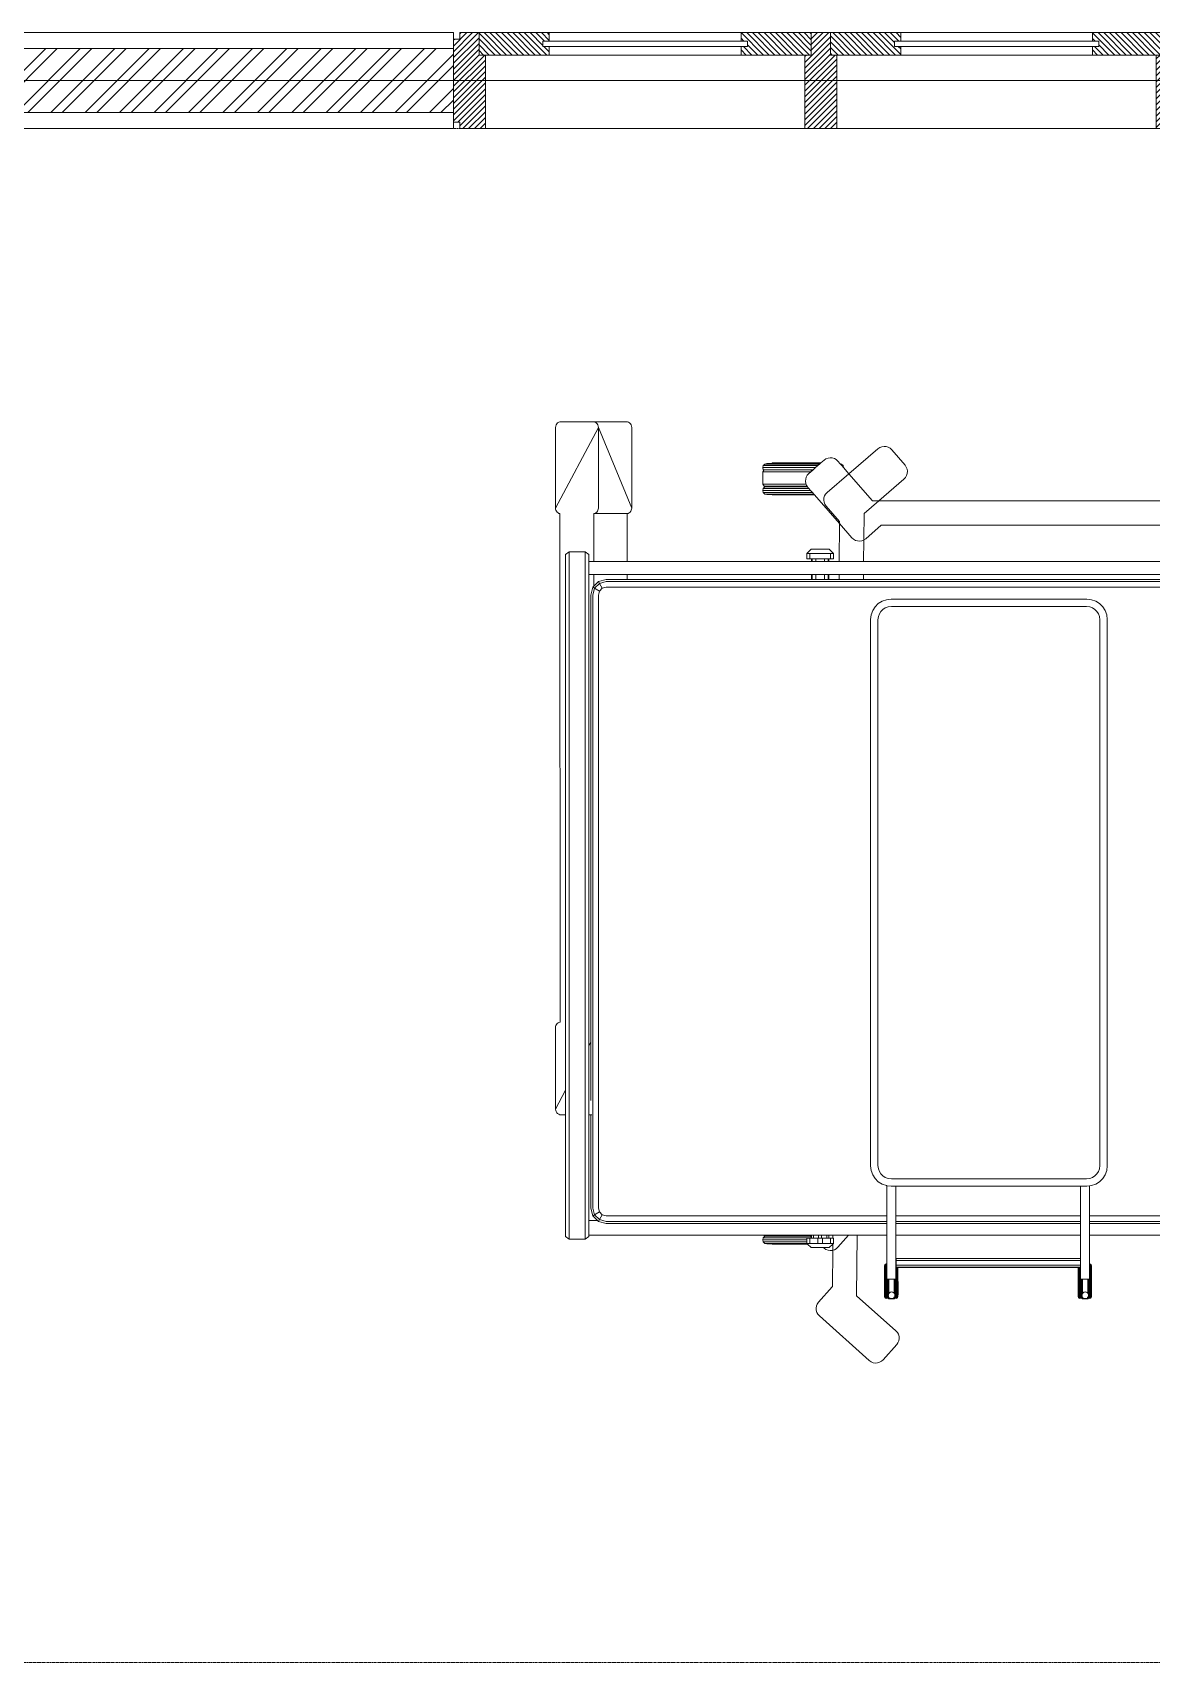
# Model space of a CAD drawing. Header units: millimetres. Extents: x -280308 to 6402717, y -14 to 2073074.
# Drawn here: x 19074 to 20825, y 570548 to 573098 of the extents above; entities that cross this region are included whole.
import ezdxf
from ezdxf.enums import TextEntityAlignment as Align

# ---------------------------------------------------------------- set-up
doc = ezdxf.new("R2010")
doc.units = ezdxf.units.MM
doc.linetypes.add('ACAD_ISO08W100', pattern=[36, 24, -3, 6, -3])
doc.linetypes.add('DASHED2', pattern=[0.375, 0.25, -0.125])
doc.layers.get('0').update_dxf_attribs({"lineweight": 0})
for name, color, linetype, lineweight in [('_Door & Window', 1, 'Continuous', 0), ('A-ALINE-3', 111, 'Continuous', 15), ('A-ALINE-6', 117, 'Continuous', 9), ('A-ANNOTATION', 144, 'Continuous', 0), ('A-Furn', 250, 'Continuous', 0), ('A-FURN-EQPM', 177, 'Continuous', 0)]:
    doc.layers.add(name, color=color, linetype=linetype, lineweight=lineweight)
doc.layers.add('A-FILL-1', color=7, linetype='Continuous', lineweight=0, true_color=0x454545)
doc.layers.add('A-TEXT', color=254, linetype='Continuous')
doc.styles.get("Standard").update_dxf_attribs({"font": 'arial.ttf'})
pattern_1 = [(315, (-30281.9954, -3445.239), (4.490128, 4.490128), [])]
pattern_2 = [(315, (-30681.9954, -2840.6916), (4.490128, 4.490128), [])]

# ---------------------------------------------------------------- blocks, each defined once
blk = doc.blocks.new('A$C68449458')
at = {"layer": 'A-Furn'}
h = blk.add_hatch(dxfattribs=at)
h.set_pattern_fill('ANSI31', color=256, scale=2, angle=540, style=0)
h.set_pattern_definition([(225, (-3223.3206, 30765.815), (4.490128, -4.490128), [])])
h.paths.add_polyline_path([(-565, 0), (-565, 10), (-575, 10), (-575, 140), (-565, 140), (-565, 150), (-535, 150), (-535, 115), (-525, 115), (-525, 0)])
h = blk.add_hatch(dxfattribs=at)
h.set_pattern_fill('ANSI31', color=256, scale=2, angle=630, style=0)
h.set_pattern_definition(pattern_1)
h.paths.add_polyline_path([(-535, 150), (-425, 150), (-425, 136.5), (-435, 136.5), (-435, 128.5), (-425, 128.5), (-425, 115), (-535, 115)])
h = blk.add_hatch(dxfattribs=at)
h.set_pattern_fill('ANSI31', color=256, scale=2, angle=630, style=0)
h.set_pattern_definition(pattern_2)
h.paths.add_polyline_path([(-15, 150), (-125, 150), (-125, 136.5), (-115, 136.5), (-115, 128.5), (-125, 128.5), (-125, 115), (-15, 115)])
h = blk.add_hatch(dxfattribs=at)
h.set_pattern_fill('ANSI31', color=256, scale=2, angle=540, style=0)
h.set_pattern_definition([(225, (-246547.3637, -152669.671), (4.49012806, -4.49012806), [])])
h.paths.add_polyline_path([(-25, 0), (25, 0), (25, 115), (15, 115), (15, 150), (-15, 150), (-15, 115), (-25, 115)])
h = blk.add_hatch(dxfattribs=at)
h.set_pattern_fill('ANSI31', color=256, scale=2, angle=630, style=0)
h.set_pattern_definition(pattern_2)
h.paths.add_polyline_path([(15, 150), (125, 150), (125, 136.5), (115, 136.5), (115, 128.5), (125, 128.5), (125, 115), (15, 115)])
h = blk.add_hatch(dxfattribs=at)
h.set_pattern_fill('ANSI31', color=256, scale=2, angle=630, style=0)
h.set_pattern_definition(pattern_1)
h.paths.add_polyline_path([(535, 150), (425, 150), (425, 136.5), (435, 136.5), (435, 128.5), (425, 128.5), (425, 115), (535, 115)])
h = blk.add_hatch(dxfattribs=at)
h.set_pattern_fill('ANSI31', color=256, scale=2, angle=540, style=0)
h.set_pattern_definition([(225, (-3073.3206, 30765.815), (4.490128, -4.490128), [])])
h.paths.add_polyline_path([(565, 0), (565, 10), (575, 10), (575, 140), (565, 140), (565, 150), (535, 150), (535, 115), (525, 115), (525, 0)])
at = {"layer": '_Door & Window'}
for points in [[(-565, 0), (-565, 10), (-575, 10), (-575, 140), (-565, 140), (-565, 150), (-535, 150), (-535, 115), (-525, 115), (-525, 0), (-565, 0)], [(-535, 150), (-425, 150), (-425, 136.5), (-435, 136.5), (-435, 128.5), (-425, 128.5), (-425, 115), (-535, 115), (-535, 150)], [(-15, 150), (-125, 150), (-125, 136.5), (-115, 136.5), (-115, 128.5), (-125, 128.5), (-125, 115), (-15, 115), (-15, 150)], [(-25, 0), (25, 0), (25, 115), (15, 115), (15, 150), (-15, 150), (-15, 115), (-25, 115), (-25, 0)], [(15, 150), (125, 150), (125, 136.5), (115, 136.5), (115, 128.5), (125, 128.5), (125, 115), (15, 115), (15, 150)], [(535, 150), (425, 150), (425, 136.5), (435, 136.5), (435, 128.5), (425, 128.5), (425, 115), (535, 115), (535, 150)], [(565, 0), (565, 10), (575, 10), (575, 140), (565, 140), (565, 150), (535, 150), (535, 115), (525, 115), (525, 0), (565, 0)]]:
    blk.add_lwpolyline(points, dxfattribs=at)
for points in [[(-15, 150), (-15, 115), (-535, 115), (-535, 150)], [(15, 150), (15, 115), (535, 115), (535, 150)], [(-525, 0), (-25, 0), (-25, 115), (-525, 115)], [(25, 0), (525, 0), (525, 115), (25, 115)]]:
    blk.add_lwpolyline(points, close=True, dxfattribs=at)
at = {"layer": 'A-Furn', "color": 4, "true_color": 0x00e5ff}
for points in [[(-435, 136.5), (-115, 136.5), (-115, 128.5), (-435, 128.5)], [(435, 136.5), (115, 136.5), (115, 128.5), (435, 128.5)]]:
    blk.add_lwpolyline(points, close=True, dxfattribs=at)
blk = doc.blocks.new('A$Cf856f872')
at = {"layer": 'A-FILL-1', "ltscale": 0.25}
h = blk.add_hatch(dxfattribs=at)
h.set_pattern_fill('ANSI32', color=256, scale=4, angle=180)
h.set_pattern_definition([(225, (-254914.15, -218108.79), (26.9407684, -26.9407684), []), (225, (-254932.112, -218108.79), (26.9407684, -26.9407684), [])])
h.paths.add_polyline_path([(58422.8, -1622), (65747.8, -1622), (65747.8, -1722), (58422.8, -1722)])
at = {"layer": 'A-ALINE-3', "linetype": 'Continuous'}
blk.add_lwpolyline([(58422.8, -1622), (65747.8, -1622), (65747.8, -1722), (58422.8, -1722)], close=True, dxfattribs=at)
at = {"layer": 'A-ALINE-6'}
blk.add_lwpolyline([(58422.8, -1597), (65747.8, -1597), (65747.8, -1747), (58422.8, -1747)], close=True, dxfattribs=at)
at = {"layer": 'A-FURN-EQPM', "color": 0, "linetype": 'ByBlock', "lineweight": -2, "ltscale": 0.25}
blk.add_blockref('A$C68449458', (66322.8, -1747), dxfattribs=at)
blk = doc.blocks.new('A$C872eac23')
at = {"color": 0, "linetype": 'ByBlock', "lineweight": -2}
for p, q in [((-0.4909, -2.1111), (-0.4909, -0.0817)), ((-0.4821, -2.1111), (-0.4821, -0.0817)), ((0.5013, -0.0817), (0.5013, -1.3546)), ((0.5101, -0.0817), (0.5101, -1.3546)), ((0.5133, -0.0817), (0.5133, -1.3546)), ((-0.5224, -0.4326), (-0.5224, -1.7081)), ((-0.5019, -0.4326), (-0.5019, -1.7083)), ((-0.4941, -0.4326), (-0.4941, -1.7084)), ((-0.6176, -0.543), (-0.6176, -1.6843)), ((0.5317, -1.3546), (0.5317, -1.1233)), ((-0.5795, -1.2092), (-0.5795, -1.6803)), ((-0.4636, -1.3587), (-0.4627, -1.3514)), ((-0.4627, -1.3514), (-0.4603, -1.3447)), ((-0.4603, -1.3447), (-0.4566, -1.3388)), ((-0.4566, -1.3388), (-0.4516, -1.3338)), ((-0.4516, -1.3338), (-0.4457, -1.3301)), ((-0.4499, -1.3498), (-0.4514, -1.354)), ((-0.4475, -1.346), (-0.4499, -1.3498)), ((-0.4444, -1.3429), (-0.4475, -1.346)), ((-0.4457, -1.3301), (-0.439, -1.3277)), ((-0.4406, -1.3405), (-0.4444, -1.3429)), ((-0.4364, -1.3389), (-0.4406, -1.3405)), ((-0.439, -1.3277), (-0.4317, -1.3268)), ((-0.431, -1.3383), (-0.4364, -1.3389)), ((-0.4317, -1.3268), (0.4231, -1.3268)), ((0.4225, -1.3383), (-0.431, -1.3383)), ((0.4278, -1.3389), (0.4225, -1.3383)), ((0.4231, -1.3268), (0.4304, -1.3277)), ((0.432, -1.3405), (0.4278, -1.3389)), ((0.4304, -1.3277), (0.4371, -1.3301)), ((0.4358, -1.3429), (0.432, -1.3405)), ((0.4389, -1.346), (0.4358, -1.3429)), ((0.4371, -1.3301), (0.443, -1.3338)), ((0.4413, -1.3498), (0.4389, -1.346)), ((0.4429, -1.354), (0.4413, -1.3498)), ((0.443, -1.3338), (0.448, -1.3388)), ((0.448, -1.3388), (0.4517, -1.3447)), ((0.4517, -1.3447), (0.4541, -1.3514)), ((0.4545, -1.3546), (0.4541, -1.3514)), ((0.583, -1.3513), (0.5828, -1.3517)), ((0.6245, -1.3512), (0.583, -1.3513)), ((0.6247, -1.3516), (0.6245, -1.3512)), ((-0.4636, -1.6652), (-0.4636, -1.3587)), ((-0.4514, -1.354), (-0.4521, -1.3593)), ((-0.4521, -1.3593), (-0.4521, -1.6646)), ((0.4435, -1.3593), (0.4429, -1.354)), ((0.4435, -1.6646), (0.4435, -1.3593)), ((0.4545, -1.3546), (0.455, -1.3587)), ((0.5013, -1.3546), (0.4545, -1.3546)), ((0.455, -1.3587), (0.455, -1.3687)), ((0.455, -1.6575), (0.455, -1.3687)), ((0.455, -1.3687), (0.5013, -1.3687)), ((0.5101, -1.3546), (0.5013, -1.3546)), ((0.5013, -1.6575), (0.5013, -1.3687)), ((0.5013, -1.3687), (0.5101, -1.3687)), ((0.5133, -1.3546), (0.5101, -1.3546)), ((0.5101, -1.6575), (0.5101, -1.3687)), ((0.5101, -1.3687), (0.5133, -1.3687)), ((0.5317, -1.3546), (0.5133, -1.3546)), ((0.5133, -1.6575), (0.5133, -1.3687)), ((0.5133, -1.3687), (0.5317, -1.3687)), ((0.5767, -1.3546), (0.5317, -1.3546)), ((0.5317, -1.6575), (0.5317, -1.3687)), ((0.5317, -1.3687), (0.5679, -1.3687)), ((0.5679, -1.3687), (0.5679, -1.6573)), ((0.5679, -1.3687), (0.5683, -1.3687)), ((0.5683, -1.3687), (0.5683, -1.6573)), ((0.5714, -1.3687), (0.5683, -1.3687)), ((0.5714, -1.3687), (0.5714, -1.6573)), ((0.5714, -1.3687), (0.5786, -1.3687)), ((0.577, -1.353), (0.5766, -1.3544)), ((0.5766, -1.3544), (0.5767, -1.3546)), ((0.5821, -1.3544), (0.5766, -1.3544)), ((0.582, -1.3546), (0.5767, -1.3546)), ((0.578, -1.352), (0.577, -1.353)), ((0.577, -1.353), (0.6302, -1.353)), ((0.5781, -1.352), (0.578, -1.352)), ((0.5793, -1.3517), (0.5781, -1.352)), ((0.5781, -1.352), (0.629, -1.352)), ((0.5786, -1.3687), (0.5786, -1.6573)), ((0.5786, -1.3687), (0.5818, -1.3687)), ((0.5828, -1.3517), (0.5793, -1.3517)), ((0.5818, -1.3687), (0.5818, -1.6573)), ((0.5818, -1.3687), (0.5822, -1.3687)), ((0.582, -1.3546), (0.5821, -1.3544)), ((0.5822, -1.3546), (0.582, -1.3546)), ((0.5821, -1.3544), (0.5822, -1.3544)), ((0.5822, -1.3544), (0.6306, -1.3543)), ((0.5822, -1.3544), (0.5822, -1.3546)), ((0.5822, -1.3546), (0.6005, -1.3546)), ((0.5822, -1.3697), (0.5822, -1.3687)), ((0.5822, -1.3687), (0.6005, -1.3687)), ((0.5822, -1.3697), (0.6306, -1.3696)), ((0.5822, -1.3711), (0.5822, -1.3697)), ((0.5822, -1.3711), (0.6302, -1.371)), ((0.5822, -1.3721), (0.5822, -1.3711)), ((0.5822, -1.3721), (0.6291, -1.372)), ((0.5822, -1.3724), (0.5822, -1.3721)), ((0.5822, -1.6547), (0.5822, -1.3724)), ((0.5822, -1.3724), (0.583, -1.3724)), ((0.5828, -1.3517), (0.6247, -1.3516)), ((0.583, -1.3724), (0.583, -1.3725)), ((0.6246, -1.3724), (0.583, -1.3724)), ((0.583, -1.3725), (0.6245, -1.3725)), ((0.6005, -1.3546), (0.6005, -1.3557)), ((0.6005, -1.3557), (0.6005, -1.356)), ((0.6005, -1.3557), (0.6302, -1.3557)), ((0.6005, -1.356), (0.6005, -1.3572)), ((0.6005, -1.3572), (0.6005, -1.3654)), ((0.6189, -1.3572), (0.6005, -1.3572)), ((0.6005, -1.3654), (0.6005, -1.3667)), ((0.6189, -1.3654), (0.6005, -1.3654)), ((0.6005, -1.3667), (0.6005, -1.3669)), ((0.6005, -1.3667), (0.6253, -1.3667)), ((0.6005, -1.3669), (0.6005, -1.3673)), ((0.6005, -1.3669), (0.6253, -1.3669)), ((0.6005, -1.3673), (0.629, -1.3672)), ((0.6005, -1.3673), (0.6005, -1.3683)), ((0.6005, -1.3683), (0.6302, -1.3682)), ((0.6005, -1.3683), (0.6005, -1.3687)), ((0.6085, -1.3559), (0.6099, -1.3559)), ((0.6129, -1.3559), (0.6149, -1.3559)), ((0.617, -1.3559), (0.6191, -1.3559)), ((0.6189, -1.3572), (0.6227, -1.3571)), ((0.6228, -1.3655), (0.6189, -1.3654)), ((0.6271, -1.3559), (0.6205, -1.3559)), ((0.6205, -1.3613), (0.6206, -1.3603)), ((0.6206, -1.3623), (0.6205, -1.3613)), ((0.6206, -1.3603), (0.6209, -1.3593)), ((0.6209, -1.3633), (0.6206, -1.3623)), ((0.6209, -1.3593), (0.6214, -1.3584)), ((0.6214, -1.3642), (0.6209, -1.3633)), ((0.6214, -1.3584), (0.622, -1.3576)), ((0.6221, -1.3649), (0.6214, -1.3642)), ((0.622, -1.3576), (0.6227, -1.3571)), ((0.6228, -1.3655), (0.6221, -1.3649)), ((0.6227, -1.3571), (0.6228, -1.357)), ((0.6228, -1.357), (0.6237, -1.3565)), ((0.6228, -1.3656), (0.6228, -1.3655)), ((0.6237, -1.3661), (0.6228, -1.3656)), ((0.6237, -1.3565), (0.6247, -1.3562)), ((0.6247, -1.3663), (0.6237, -1.3661)), ((0.6246, -1.3724), (0.6245, -1.3725)), ((0.6246, -1.3724), (0.6277, -1.3724)), ((0.6247, -1.3516), (0.6277, -1.3516)), ((0.6247, -1.3562), (0.6257, -1.3561)), ((0.6257, -1.3664), (0.6247, -1.3663)), ((0.6253, -1.3667), (0.6253, -1.3669)), ((0.6253, -1.3667), (0.6301, -1.3667)), ((0.6253, -1.3669), (0.6278, -1.3669)), ((0.6257, -1.3561), (0.6267, -1.3562)), ((0.6257, -1.3561), (0.6257, -1.3561)), ((0.6257, -1.3664), (0.6267, -1.3663)), ((0.6267, -1.3562), (0.6277, -1.3565)), ((0.6277, -1.3661), (0.6267, -1.3663)), ((0.6287, -1.3559), (0.6275, -1.3559)), ((0.6277, -1.3516), (0.6278, -1.3516)), ((0.6277, -1.3516), (0.6277, -1.3516)), ((0.6277, -1.3565), (0.6286, -1.357)), ((0.6286, -1.3656), (0.6277, -1.3661)), ((0.6278, -1.3723), (0.6277, -1.3724)), ((0.6278, -1.3516), (0.629, -1.352)), ((0.6278, -1.3669), (0.629, -1.3672)), ((0.6279, -1.3724), (0.6278, -1.3723)), ((0.6291, -1.372), (0.6279, -1.3724)), ((0.6288, -1.3572), (0.6286, -1.357)), ((0.6286, -1.3656), (0.6289, -1.3654)), ((0.6288, -1.3654), (0.6286, -1.3656)), ((0.6288, -1.3572), (0.6289, -1.3572)), ((0.6288, -1.3572), (0.6293, -1.3576)), ((0.6294, -1.3649), (0.6288, -1.3654)), ((0.6288, -1.3654), (0.6289, -1.3654)), ((0.6289, -1.3572), (0.6293, -1.3576)), ((0.6289, -1.3572), (0.631, -1.3572)), ((0.6289, -1.3654), (0.6304, -1.3654)), ((0.629, -1.352), (0.6292, -1.352)), ((0.629, -1.3672), (0.6292, -1.3672)), ((0.6291, -1.3559), (0.6297, -1.3559)), ((0.6291, -1.372), (0.6292, -1.372)), ((0.6292, -1.352), (0.6302, -1.353)), ((0.6292, -1.3672), (0.6302, -1.3682)), ((0.6302, -1.371), (0.6292, -1.372)), ((0.6293, -1.3576), (0.63, -1.3584)), ((0.63, -1.3641), (0.6294, -1.3649)), ((0.63, -1.3559), (0.6298, -1.3559)), ((0.6302, -1.3557), (0.63, -1.3559)), ((0.6301, -1.3559), (0.63, -1.3559)), ((0.6305, -1.3593), (0.63, -1.3584)), ((0.6305, -1.3633), (0.63, -1.3641)), ((0.631, -1.3572), (0.6301, -1.3559)), ((0.631, -1.3654), (0.6301, -1.3667)), ((0.6302, -1.353), (0.6306, -1.3543)), ((0.6306, -1.3543), (0.6302, -1.3557)), ((0.6302, -1.3682), (0.6306, -1.3696)), ((0.6306, -1.3696), (0.6302, -1.371)), ((0.631, -1.3654), (0.6304, -1.3654)), ((0.6308, -1.3603), (0.6305, -1.3593)), ((0.6308, -1.3623), (0.6305, -1.3633)), ((0.6309, -1.3613), (0.6308, -1.3603)), ((0.6308, -1.3623), (0.6309, -1.3613)), ((0.631, -1.3572), (0.631, -1.3654)), ((-0.6972, -1.664), (-0.673, -1.6432)), ((-0.673, -1.6432), (-0.6701, -1.6413)), ((-0.6701, -1.6413), (-0.6669, -1.64)), ((-0.6669, -1.64), (-0.6636, -1.6396)), ((-0.6636, -1.6396), (-0.6602, -1.6398)), ((-0.6602, -1.6398), (-0.657, -1.6408)), ((-0.657, -1.6408), (-0.654, -1.6425)), ((-0.654, -1.6425), (-0.6514, -1.6449)), ((-0.6514, -1.6449), (-0.6176, -1.6843)), ((0.5679, -1.6573), (0.5683, -1.6573)), ((0.5714, -1.6573), (0.5683, -1.6573)), ((0.5714, -1.6573), (0.5766, -1.6573)), ((0.5766, -1.6573), (0.5766, -1.6574)), ((0.5766, -1.6573), (0.5786, -1.6573)), ((0.5766, -1.6574), (0.5766, -1.6575)), ((0.5766, -1.6574), (0.5821, -1.6574)), ((0.5818, -1.6573), (0.5786, -1.6573)), ((0.5818, -1.6573), (0.5822, -1.6573)), ((0.5821, -1.6575), (0.5821, -1.6574)), ((0.5821, -1.6574), (0.5822, -1.6574)), ((0.5822, -1.655), (0.5822, -1.6547)), ((0.5822, -1.6547), (0.5828, -1.6547)), ((0.5822, -1.656), (0.5822, -1.655)), ((0.5822, -1.655), (0.629, -1.655)), ((0.5822, -1.6573), (0.5822, -1.656)), ((0.5822, -1.656), (0.6302, -1.656)), ((0.5822, -1.6574), (0.6306, -1.6573)), ((0.5822, -1.6574), (0.5822, -1.6575)), ((0.583, -1.6543), (0.5828, -1.6547)), ((0.5828, -1.6547), (0.6247, -1.6546)), ((0.6245, -1.6542), (0.583, -1.6543)), ((0.6247, -1.6546), (0.6245, -1.6542)), ((0.6247, -1.6546), (0.6277, -1.6546)), ((0.6277, -1.6546), (0.6278, -1.6546)), ((0.6277, -1.6546), (0.6277, -1.6546)), ((0.6278, -1.6546), (0.629, -1.655)), ((0.6292, -1.655), (0.629, -1.655)), ((0.6292, -1.655), (0.6302, -1.656)), ((0.6302, -1.656), (0.6306, -1.6573)), ((0.6306, -1.6573), (0.6302, -1.6587)), ((0.6811, -1.6576), (0.6837, -1.6552)), ((0.6837, -1.6552), (0.6867, -1.6536)), ((0.6867, -1.6536), (0.69, -1.6527)), ((0.69, -1.6527), (0.6933, -1.6525)), ((0.6933, -1.6525), (0.6967, -1.653)), ((0.6967, -1.653), (0.6999, -1.6543)), ((0.6999, -1.6543), (0.7028, -1.6563)), ((0.7028, -1.6563), (0.7265, -1.6775)), ((-0.7025, -1.6761), (-0.7023, -1.6728)), ((-0.702, -1.6794), (-0.7025, -1.6761)), ((-0.7023, -1.6728), (-0.7013, -1.6695)), ((-0.7008, -1.6827), (-0.702, -1.6794)), ((-0.7013, -1.6695), (-0.6996, -1.6665)), ((-0.6988, -1.6856), (-0.7008, -1.6827)), ((-0.6996, -1.6665), (-0.6972, -1.664)), ((-0.5795, -1.6803), (-0.5794, -1.6804)), ((-0.5794, -1.6804), (-0.5793, -1.6805)), ((-0.5794, -1.6804), (-0.5794, -1.6804)), ((-0.5793, -1.6805), (-0.5792, -1.6806)), ((-0.5792, -1.6806), (-0.5791, -1.6807)), ((-0.5792, -1.6806), (-0.5792, -1.6806)), ((-0.5791, -1.6807), (-0.5581, -1.7047)), ((-0.5791, -1.6807), (-0.5791, -1.6807)), ((-0.4627, -1.6725), (-0.4636, -1.6652)), ((-0.4603, -1.6793), (-0.4627, -1.6725)), ((-0.4566, -1.6852), (-0.4603, -1.6793)), ((-0.4521, -1.6646), (-0.4514, -1.6699)), ((-0.4514, -1.6699), (-0.4499, -1.6742)), ((-0.4499, -1.6742), (-0.4475, -1.6779)), ((-0.4475, -1.6779), (-0.4444, -1.6811)), ((-0.4444, -1.6811), (-0.4406, -1.6835)), ((0.432, -1.6835), (0.4358, -1.6811)), ((0.4358, -1.6811), (0.4389, -1.6779)), ((0.4389, -1.6779), (0.4413, -1.6742)), ((0.4413, -1.6742), (0.4429, -1.6699)), ((0.4429, -1.6699), (0.4435, -1.6646)), ((0.4517, -1.6793), (0.448, -1.6852)), ((0.4541, -1.6725), (0.4517, -1.6793)), ((0.4541, -1.6725), (0.4542, -1.6716)), ((0.455, -1.6652), (0.4542, -1.6716)), ((0.4542, -1.6716), (0.5013, -1.6716)), ((0.455, -1.6575), (0.455, -1.6652)), ((0.5013, -1.6575), (0.455, -1.6575)), ((0.5101, -1.6575), (0.5013, -1.6575)), ((0.5013, -2.1111), (0.5013, -1.6716)), ((0.5013, -1.6716), (0.5101, -1.6716)), ((0.5133, -1.6575), (0.5101, -1.6575)), ((0.5101, -2.1111), (0.5101, -1.6716)), ((0.5101, -1.6716), (0.5133, -1.6716)), ((0.5317, -1.6575), (0.5133, -1.6575)), ((0.5133, -2.1111), (0.5133, -1.6716)), ((0.5133, -1.6716), (0.5317, -1.6716)), ((0.5766, -1.6575), (0.5317, -1.6575)), ((0.5317, -1.7181), (0.5317, -1.6716)), ((0.5769, -1.6716), (0.5317, -1.6716)), ((0.5821, -1.6575), (0.5766, -1.6575)), ((0.5769, -1.6716), (0.5766, -1.6727)), ((0.5766, -1.6727), (0.6306, -1.6726)), ((0.5766, -1.6727), (0.577, -1.6741)), ((0.5769, -1.6716), (0.6005, -1.6716)), ((0.577, -1.6741), (0.6302, -1.674)), ((0.577, -1.6741), (0.578, -1.6751)), ((0.5782, -1.6751), (0.578, -1.6751)), ((0.5782, -1.6751), (0.6291, -1.675)), ((0.5782, -1.6751), (0.5794, -1.6754)), ((0.5794, -1.6754), (0.583, -1.6754)), ((0.5822, -1.6575), (0.5821, -1.6575)), ((0.5822, -1.6575), (0.6005, -1.6575)), ((0.583, -1.6754), (0.583, -1.6756)), ((0.583, -1.6754), (0.6246, -1.6754)), ((0.583, -1.6756), (0.6245, -1.6755)), ((0.6005, -1.6575), (0.6005, -1.6587)), ((0.6005, -1.6587), (0.6005, -1.659)), ((0.6005, -1.6587), (0.6302, -1.6587)), ((0.6005, -1.659), (0.6005, -1.6602)), ((0.6005, -1.6602), (0.6005, -1.6685)), ((0.6189, -1.6602), (0.6005, -1.6602)), ((0.6189, -1.6684), (0.6005, -1.6685)), ((0.6005, -1.6685), (0.6005, -1.6697)), ((0.6005, -1.6697), (0.6005, -1.6699)), ((0.6005, -1.6697), (0.6253, -1.6697)), ((0.6005, -1.6699), (0.6005, -1.6703)), ((0.6005, -1.6699), (0.6253, -1.6699)), ((0.6005, -1.6703), (0.6005, -1.6713)), ((0.6005, -1.6703), (0.629, -1.6703)), ((0.6005, -1.6713), (0.6005, -1.6716)), ((0.6005, -1.6713), (0.6302, -1.6713)), ((0.6085, -1.659), (0.6099, -1.659)), ((0.6129, -1.659), (0.6149, -1.659)), ((0.617, -1.6589), (0.6191, -1.6589)), ((0.6189, -1.6602), (0.6227, -1.6601)), ((0.6228, -1.6685), (0.6189, -1.6684)), ((0.6271, -1.6589), (0.6205, -1.6589)), ((0.6205, -1.6643), (0.6206, -1.6633)), ((0.6206, -1.6653), (0.6205, -1.6643)), ((0.6206, -1.6633), (0.6209, -1.6623)), ((0.6209, -1.6663), (0.6206, -1.6653)), ((0.6209, -1.6623), (0.6214, -1.6614)), ((0.6214, -1.6672), (0.6209, -1.6663)), ((0.6214, -1.6614), (0.622, -1.6606)), ((0.6221, -1.668), (0.6214, -1.6672)), ((0.622, -1.6606), (0.6227, -1.6601)), ((0.6228, -1.6685), (0.6221, -1.668)), ((0.6227, -1.6601), (0.6228, -1.66)), ((0.6228, -1.66), (0.6237, -1.6595)), ((0.6228, -1.6686), (0.6228, -1.6685)), ((0.6237, -1.6691), (0.6228, -1.6686)), ((0.6237, -1.6595), (0.6247, -1.6592)), ((0.6247, -1.6694), (0.6237, -1.6691)), ((0.6246, -1.6754), (0.6245, -1.6755)), ((0.6246, -1.6754), (0.6279, -1.6754)), ((0.6247, -1.6592), (0.6257, -1.6591)), ((0.6257, -1.6695), (0.6247, -1.6694)), ((0.6253, -1.6697), (0.6253, -1.6699)), ((0.6253, -1.6697), (0.6301, -1.6697)), ((0.6253, -1.6699), (0.6277, -1.6699)), ((0.6257, -1.6591), (0.6267, -1.6592)), ((0.6257, -1.6591), (0.6257, -1.6591)), ((0.6257, -1.6695), (0.6267, -1.6694)), ((0.6263, -1.719), (0.6811, -1.6576)), ((0.6267, -1.6592), (0.6277, -1.6595)), ((0.6277, -1.6691), (0.6267, -1.6694)), ((0.6287, -1.6589), (0.6275, -1.6589)), ((0.6277, -1.6595), (0.6286, -1.66)), ((0.6286, -1.6686), (0.6277, -1.6691)), ((0.6278, -1.6699), (0.6277, -1.6699)), ((0.6278, -1.6699), (0.6278, -1.6699)), ((0.6278, -1.6699), (0.629, -1.6703)), ((0.6291, -1.675), (0.6279, -1.6754)), ((0.6288, -1.6602), (0.6286, -1.66)), ((0.6286, -1.6686), (0.6289, -1.6684)), ((0.6288, -1.6684), (0.6286, -1.6686)), ((0.6288, -1.6602), (0.6289, -1.6602)), ((0.6288, -1.6602), (0.6293, -1.6606)), ((0.6294, -1.6679), (0.6288, -1.6684)), ((0.6288, -1.6684), (0.6289, -1.6684)), ((0.6289, -1.6602), (0.6293, -1.6606)), ((0.6289, -1.6602), (0.631, -1.6602)), ((0.6289, -1.6684), (0.6304, -1.6684)), ((0.629, -1.6703), (0.6292, -1.6703)), ((0.6291, -1.6589), (0.6297, -1.6589)), ((0.6292, -1.675), (0.6291, -1.675)), ((0.6292, -1.6703), (0.6302, -1.6713)), ((0.6302, -1.674), (0.6292, -1.675)), ((0.6293, -1.6606), (0.63, -1.6614)), ((0.63, -1.6672), (0.6294, -1.6679)), ((0.63, -1.6589), (0.6298, -1.6589)), ((0.6302, -1.6587), (0.63, -1.6589)), ((0.6301, -1.6589), (0.63, -1.6589)), ((0.6305, -1.6623), (0.63, -1.6614)), ((0.6305, -1.6663), (0.63, -1.6672)), ((0.631, -1.6602), (0.6301, -1.6589)), ((0.631, -1.6684), (0.6301, -1.6697)), ((0.6302, -1.6713), (0.6306, -1.6726)), ((0.6306, -1.6726), (0.6302, -1.674)), ((0.631, -1.6684), (0.6304, -1.6684)), ((0.6308, -1.6633), (0.6305, -1.6623)), ((0.6308, -1.6653), (0.6305, -1.6663)), ((0.6309, -1.6643), (0.6308, -1.6633)), ((0.6308, -1.6653), (0.6309, -1.6643)), ((0.631, -1.6602), (0.631, -1.6684)), ((0.7265, -1.6775), (0.7288, -1.6801)), ((0.7288, -1.6801), (0.7305, -1.6831)), ((-0.6598, -1.731), (-0.6988, -1.6856)), ((-0.6598, -1.731), (-0.6176, -1.6941)), ((-0.6176, -1.6843), (-0.5978, -1.7074)), ((-0.6176, -1.6941), (-0.6176, -1.6843)), ((-0.5978, -1.7074), (-0.556, -1.7078)), ((-0.5581, -1.7047), (-0.5561, -1.7076)), ((-0.5561, -1.7076), (-0.556, -1.7078)), ((-0.5224, -1.7081), (-0.556, -1.7078)), ((-0.556, -1.7078), (-0.5549, -1.7108)), ((-0.5224, -1.7081), (-0.5224, -1.7462)), ((-0.5019, -1.7083), (-0.4941, -1.7084)), ((-0.5019, -1.7083), (-0.5019, -1.7464)), ((-0.4941, -1.7084), (-0.4941, -1.7465)), ((-0.4516, -1.6901), (-0.4566, -1.6852)), ((-0.4457, -1.6939), (-0.4516, -1.6901)), ((-0.439, -1.6963), (-0.4457, -1.6939)), ((-0.4406, -1.6835), (-0.4364, -1.685)), ((-0.4317, -1.6971), (-0.439, -1.6963)), ((-0.4364, -1.685), (-0.431, -1.6856)), ((0.4231, -1.6971), (-0.4317, -1.6971)), ((-0.431, -1.6856), (0.4225, -1.6856)), ((0.4225, -1.6856), (0.4278, -1.685)), ((0.4304, -1.6963), (0.4231, -1.6971)), ((0.4278, -1.685), (0.432, -1.6835)), ((0.4371, -1.6939), (0.4304, -1.6963)), ((0.443, -1.6901), (0.4371, -1.6939)), ((0.448, -1.6852), (0.443, -1.6901)), ((0.7277, -1.6992), (0.658, -1.7773)), ((0.7298, -1.6963), (0.7277, -1.6992)), ((0.7311, -1.6931), (0.7298, -1.6963)), ((0.7305, -1.6831), (0.7314, -1.6864)), ((0.7316, -1.6898), (0.7311, -1.6931)), ((0.7314, -1.6864), (0.7316, -1.6898)), ((-0.6695, -1.7395), (-0.6598, -1.731)), ((-0.6306, -1.7651), (-0.6598, -1.731)), ((-0.5596, -1.7263), (-0.5817, -1.7456)), ((-0.5572, -1.7237), (-0.5596, -1.7263)), ((-0.5555, -1.7207), (-0.5572, -1.7237)), ((-0.5546, -1.7175), (-0.5555, -1.7207)), ((-0.5549, -1.7108), (-0.5544, -1.7141)), ((-0.5544, -1.7141), (-0.5546, -1.7175)), ((0.5317, -1.7181), (0.6263, -1.719)), ((0.5317, -1.7319), (0.5317, -1.7181)), ((0.5317, -1.7319), (0.5504, -1.7483)), ((0.5317, -1.7563), (0.5317, -1.7319)), ((-0.6848, -1.7605), (-0.6846, -1.7571)), ((-0.6846, -1.7571), (-0.6836, -1.7539)), ((-0.6836, -1.7539), (-0.6819, -1.7509)), ((-0.6819, -1.7509), (-0.6796, -1.7483)), ((-0.6796, -1.7483), (-0.6754, -1.7447)), ((-0.6754, -1.7447), (-0.6749, -1.7426)), ((-0.6754, -1.7447), (-0.6749, -1.7442)), ((-0.6749, -1.7426), (-0.6726, -1.7403)), ((-0.6749, -1.7442), (-0.6726, -1.7421)), ((-0.6749, -1.7426), (-0.6749, -1.7442)), ((-0.6726, -1.7403), (-0.6695, -1.7395)), ((-0.6726, -1.7421), (-0.6695, -1.7395)), ((-0.6726, -1.7403), (-0.6726, -1.7421)), ((-0.5817, -1.7456), (-0.6268, -1.7851)), ((-0.5848, -1.746), (-0.609, -1.7667)), ((-0.5847, -1.7459), (-0.5848, -1.746)), ((-0.5848, -1.746), (-0.5848, -1.746)), ((-0.5846, -1.7458), (-0.5847, -1.7459)), ((-0.5847, -1.7459), (-0.5847, -1.7459)), ((-0.5845, -1.7457), (-0.5846, -1.7458)), ((-0.5844, -1.7456), (-0.5845, -1.7457)), ((-0.5845, -1.7457), (-0.5845, -1.7457)), ((-0.5817, -1.7456), (-0.5844, -1.7456)), ((-0.5817, -1.7456), (-0.5224, -1.7462)), ((-0.5348, -1.7551), (-0.5416, -1.762)), ((-0.5267, -1.7551), (-0.5348, -1.7551)), ((-0.5348, -1.7551), (-0.5348, -1.76)), ((-0.5267, -1.7551), (-0.5267, -1.76)), ((-0.5224, -1.7462), (-0.5224, -1.7626)), ((-0.5019, -1.7464), (-0.4941, -1.7465)), ((-0.5019, -1.7464), (-0.5019, -1.7626)), ((-0.4941, -1.7465), (-0.4941, -1.7626)), ((0.5363, -1.7563), (0.5317, -1.7563)), ((0.5317, -1.7626), (0.5317, -1.7563)), ((0.5444, -1.7551), (0.5363, -1.7551)), ((0.5363, -1.7563), (0.5363, -1.7551)), ((0.5363, -1.76), (0.5363, -1.7563)), ((0.5456, -1.7564), (0.5444, -1.7551)), ((0.5444, -1.7551), (0.5444, -1.76)), ((0.5511, -1.762), (0.5456, -1.7564)), ((0.5552, -1.7565), (0.5456, -1.7564)), ((0.5504, -1.7483), (0.5528, -1.7509)), ((0.5528, -1.7509), (0.5545, -1.7539)), ((0.5545, -1.7539), (0.5552, -1.7565)), ((0.5552, -1.7565), (0.6122, -1.757)), ((0.5552, -1.7565), (0.5554, -1.7571)), ((0.5554, -1.7571), (0.5556, -1.7605)), ((0.6122, -1.757), (0.6126, -1.7574)), ((0.6364, -1.7786), (0.6126, -1.7574)), ((-0.6843, -1.7638), (-0.6848, -1.7605)), ((-0.683, -1.767), (-0.6843, -1.7638)), ((-0.681, -1.7699), (-0.683, -1.767)), ((-0.6766, -1.775), (-0.681, -1.7699)), ((-0.6758, -1.7759), (-0.6766, -1.775)), ((-0.6766, -1.775), (-0.6766, -1.851)), ((-0.6749, -1.7769), (-0.6758, -1.7759)), ((-0.6758, -1.8514), (-0.6758, -1.7759)), ((-0.6726, -1.7796), (-0.6749, -1.7769)), ((-0.6749, -1.8627), (-0.6749, -1.7769)), ((-0.6693, -1.7833), (-0.6726, -1.7796)), ((-0.6726, -1.8651), (-0.6726, -1.7796)), ((-0.6661, -1.7869), (-0.6693, -1.7833)), ((-0.6693, -1.7833), (-0.6693, -1.866)), ((-0.628, -1.7675), (-0.6306, -1.7651)), ((-0.625, -1.7692), (-0.628, -1.7675)), ((-0.6218, -1.7702), (-0.625, -1.7692)), ((-0.6185, -1.7704), (-0.6218, -1.7702)), ((-0.6151, -1.77), (-0.6185, -1.7704)), ((-0.6119, -1.7687), (-0.6151, -1.77)), ((-0.609, -1.7667), (-0.6119, -1.7687)), ((-0.5416, -1.762), (-0.5416, -1.7903)), ((-0.5267, -1.76), (-0.5348, -1.76)), ((-0.5348, -1.76), (-0.5348, -1.7922)), ((-0.5267, -1.7626), (-0.5267, -1.76)), ((-0.5224, -1.7626), (-0.5267, -1.7626)), ((-0.5267, -1.7626), (-0.5267, -1.7634)), ((-0.5267, -1.7634), (-0.5224, -1.7634)), ((-0.5267, -1.7694), (-0.5267, -1.7634)), ((-0.5224, -1.7694), (-0.5267, -1.7694)), ((-0.5267, -1.7694), (-0.5267, -1.7829)), ((-0.5224, -1.7829), (-0.5267, -1.7829)), ((-0.5267, -1.7829), (-0.5267, -1.7888)), ((-0.5224, -1.7626), (-0.5224, -1.7634)), ((-0.5224, -1.7634), (-0.5224, -1.7694)), ((-0.5224, -1.7694), (-0.5224, -1.7829)), ((-0.5224, -1.7829), (-0.5224, -1.7888)), ((-0.4941, -1.7626), (-0.5019, -1.7626)), ((-0.5019, -1.7634), (-0.5019, -1.7626)), ((-0.5019, -1.7634), (-0.4941, -1.7634)), ((-0.5019, -1.7694), (-0.5019, -1.7634)), ((-0.4941, -1.7694), (-0.5019, -1.7694)), ((-0.5019, -1.7829), (-0.5019, -1.7694)), ((-0.4941, -1.7829), (-0.5019, -1.7829)), ((-0.5019, -1.7888), (-0.5019, -1.7829)), ((-0.4941, -1.7626), (-0.4941, -1.7634)), ((-0.4941, -1.7634), (-0.4941, -1.7694)), ((-0.4941, -1.7694), (-0.4941, -1.7829)), ((-0.4941, -1.7829), (-0.4941, -1.7888)), ((0.5363, -1.7626), (0.5317, -1.7626)), ((0.5317, -1.7658), (0.5317, -1.7626)), ((0.5317, -1.7658), (0.5363, -1.7658)), ((0.5317, -1.7738), (0.5317, -1.7658)), ((0.5317, -1.7738), (0.5363, -1.7738)), ((0.5317, -1.7785), (0.5317, -1.7738)), ((0.5317, -1.7785), (0.5363, -1.7785)), ((0.5317, -1.7865), (0.5317, -1.7785)), ((0.5363, -1.76), (0.5363, -1.7626)), ((0.5363, -1.76), (0.5444, -1.76)), ((0.5363, -1.7626), (0.5363, -1.7658)), ((0.5363, -1.7725), (0.5363, -1.7658)), ((0.5363, -1.7725), (0.5444, -1.7725)), ((0.5363, -1.7738), (0.5363, -1.7725)), ((0.5363, -1.7785), (0.5363, -1.7738)), ((0.5363, -1.7798), (0.5363, -1.7785)), ((0.5363, -1.7798), (0.5444, -1.7798)), ((0.5363, -1.7865), (0.5363, -1.7798)), ((0.5444, -1.76), (0.5444, -1.7725)), ((0.5444, -1.7798), (0.5444, -1.7725)), ((0.5444, -1.7798), (0.5444, -1.7922)), ((0.5511, -1.7708), (0.5511, -1.762)), ((0.5519, -1.7699), (0.5511, -1.7708)), ((0.5511, -1.7903), (0.5511, -1.7708)), ((0.5539, -1.767), (0.5519, -1.7699)), ((0.5551, -1.7638), (0.5539, -1.767)), ((0.5556, -1.7605), (0.5551, -1.7638)), ((0.6393, -1.7806), (0.6364, -1.7786)), ((0.6424, -1.7819), (0.6393, -1.7806)), ((0.6458, -1.7825), (0.6424, -1.7819)), ((0.6491, -1.7823), (0.6458, -1.7825)), ((0.6524, -1.7813), (0.6491, -1.7823)), ((0.6554, -1.7797), (0.6524, -1.7813)), ((0.658, -1.7773), (0.6554, -1.7797)), ((-0.6656, -1.7875), (-0.6661, -1.7869)), ((-0.6661, -1.7869), (-0.6661, -1.8651)), ((-0.6627, -1.7909), (-0.6656, -1.7875)), ((-0.6656, -1.7912), (-0.6656, -1.7878)), ((-0.6601, -1.7938), (-0.6627, -1.7909)), ((-0.6627, -1.7909), (-0.6627, -1.8661)), ((-0.6575, -1.7962), (-0.6601, -1.7938)), ((-0.6545, -1.7979), (-0.6575, -1.7962)), ((-0.6512, -1.7988), (-0.6545, -1.7979)), ((-0.6479, -1.7991), (-0.6512, -1.7988)), ((-0.6445, -1.7986), (-0.6479, -1.7991)), ((-0.6434, -1.7981), (-0.6445, -1.7986)), ((-0.6414, -1.7973), (-0.6434, -1.7981)), ((-0.6434, -1.7981), (-0.6434, -1.8661)), ((-0.6404, -1.7967), (-0.6414, -1.7973)), ((-0.6399, -1.7963), (-0.6404, -1.7967)), ((-0.6404, -1.8528), (-0.6404, -1.7967)), ((-0.6391, -1.7957), (-0.6399, -1.7963)), ((-0.6399, -1.8528), (-0.6399, -1.7963)), ((-0.6384, -1.7953), (-0.6391, -1.7957)), ((-0.6391, -1.8627), (-0.6391, -1.7957)), ((-0.6367, -1.7938), (-0.6384, -1.7953)), ((-0.6335, -1.791), (-0.6367, -1.7938)), ((-0.6367, -1.8651), (-0.6367, -1.7938)), ((-0.6303, -1.7882), (-0.6335, -1.791)), ((-0.6335, -1.791), (-0.6335, -1.866)), ((-0.6279, -1.7861), (-0.6303, -1.7882)), ((-0.6303, -1.7882), (-0.6303, -1.8651)), ((-0.6271, -1.7854), (-0.6279, -1.7861)), ((-0.6279, -1.7861), (-0.6279, -1.8627)), ((-0.6268, -1.7851), (-0.6271, -1.7854)), ((-0.6271, -1.7854), (-0.6271, -1.8511)), ((-0.6268, -1.851), (-0.6268, -1.7851)), ((-0.5348, -1.7971), (-0.5416, -1.7903)), ((-0.5267, -1.7922), (-0.5348, -1.7922)), ((-0.5348, -1.7971), (-0.5348, -1.7922)), ((-0.5267, -1.7971), (-0.5348, -1.7971)), ((-0.5224, -1.7888), (-0.5267, -1.7888)), ((-0.5267, -1.7888), (-0.5267, -1.7896)), ((-0.5224, -1.7896), (-0.5267, -1.7896)), ((-0.5267, -1.7922), (-0.5267, -1.7896)), ((-0.5267, -1.7922), (-0.5267, -1.7971)), ((-0.5224, -1.7888), (-0.5224, -1.7896)), ((-0.5224, -1.7896), (-0.5224, -2.0781)), ((-0.4941, -1.7888), (-0.5019, -1.7888)), ((-0.5019, -1.7896), (-0.5019, -1.7888)), ((-0.4941, -1.7896), (-0.5019, -1.7896)), ((-0.5019, -1.7896), (-0.5019, -2.0781)), ((-0.4941, -1.7888), (-0.4941, -1.7896)), ((-0.4941, -1.7896), (-0.4941, -2.0781)), ((0.5317, -1.7865), (0.5363, -1.7865)), ((0.5317, -1.7896), (0.5317, -1.7865)), ((0.5317, -1.7896), (0.5346, -1.7896)), ((0.5317, -1.7929), (0.5317, -1.7896)), ((0.5319, -1.7928), (0.5317, -1.7929)), ((0.5317, -1.7929), (0.5317, -1.8641)), ((0.5324, -1.7922), (0.5319, -1.7928)), ((0.5319, -1.8528), (0.5319, -1.7928)), ((0.5333, -1.7912), (0.5324, -1.7922)), ((0.5324, -1.7922), (0.5324, -1.8528)), ((0.5346, -1.7896), (0.5333, -1.7912)), ((0.5333, -1.7912), (0.5333, -1.8627)), ((0.5346, -1.7896), (0.5356, -1.7896)), ((0.5356, -1.7896), (0.5363, -1.7896)), ((0.5356, -1.7896), (0.5356, -1.8651)), ((0.5363, -1.7865), (0.5363, -1.7896)), ((0.5363, -1.7896), (0.5363, -1.7922)), ((0.5363, -1.7922), (0.5444, -1.7922)), ((0.5363, -1.7922), (0.5363, -1.7971)), ((0.5363, -1.7971), (0.5388, -1.7971)), ((0.5388, -1.7971), (0.542, -1.7971)), ((0.5388, -1.866), (0.5388, -1.7971)), ((0.542, -1.7971), (0.5444, -1.7971)), ((0.542, -1.8651), (0.542, -1.7971)), ((0.5444, -1.7959), (0.5444, -1.7922)), ((0.5444, -1.7971), (0.5444, -1.7959)), ((0.5444, -1.7971), (0.5452, -1.7962)), ((0.5444, -1.7971), (0.5444, -1.7971)), ((0.5444, -1.7971), (0.5444, -1.8027)), ((0.5444, -1.8627), (0.5444, -1.8027)), ((0.5452, -1.7962), (0.5455, -1.7959)), ((0.5452, -1.7962), (0.5452, -1.8511)), ((0.5455, -1.7959), (0.5511, -1.7903)), ((0.5455, -1.851), (0.5455, -1.7959)), ((-0.6766, -1.851), (-0.6758, -1.8514)), ((-0.6758, -1.8595), (-0.6758, -1.8514)), ((-0.6758, -1.8595), (-0.6749, -1.8627)), ((-0.6404, -1.8528), (-0.6399, -1.8528)), ((-0.6404, -1.864), (-0.6404, -1.8528)), ((-0.6399, -1.8595), (-0.6399, -1.8528)), ((-0.6399, -1.8595), (-0.6391, -1.8627)), ((-0.6279, -1.8627), (-0.6271, -1.8595)), ((-0.6271, -1.8511), (-0.6268, -1.851)), ((-0.6271, -1.8511), (-0.6271, -1.8595)), ((0.5319, -1.8528), (0.5324, -1.8528)), ((0.5319, -1.864), (0.5319, -1.8528)), ((0.5324, -1.8595), (0.5324, -1.8528)), ((0.5324, -1.8595), (0.5333, -1.8627)), ((0.5444, -1.8627), (0.5452, -1.8595)), ((0.5452, -1.8511), (0.5455, -1.851)), ((0.5452, -1.8511), (0.5452, -1.8595)), ((-0.6749, -1.8627), (-0.6726, -1.8651)), ((-0.6726, -1.8651), (-0.6693, -1.866)), ((-0.6693, -1.866), (-0.6661, -1.8651)), ((-0.6661, -1.8651), (-0.6653, -1.8643)), ((-0.6654, -1.8642), (-0.6653, -1.8643)), ((-0.6653, -1.8643), (-0.6627, -1.8661)), ((-0.6627, -1.8661), (-0.6434, -1.8661)), ((-0.6434, -1.8661), (-0.6404, -1.864)), ((-0.6391, -1.8627), (-0.6367, -1.8651)), ((-0.6367, -1.8651), (-0.6335, -1.866)), ((-0.6335, -1.866), (-0.6303, -1.8651)), ((-0.6303, -1.8651), (-0.6279, -1.8627)), ((0.5317, -1.8641), (0.5319, -1.864)), ((0.5317, -1.8641), (0.5317, -2.1382)), ((0.5333, -1.8627), (0.5356, -1.8651)), ((0.5356, -1.8651), (0.5388, -1.866)), ((0.5388, -1.866), (0.542, -1.8651)), ((0.542, -1.8651), (0.5444, -1.8627)), ((-0.7409, -2.0779), (-0.7411, -2.0799)), ((-0.7411, -2.0799), (-0.7411, -2.1321)), ((-0.7402, -2.076), (-0.7409, -2.0779)), ((-0.7392, -2.0744), (-0.7402, -2.076)), ((-0.7378, -2.073), (-0.7392, -2.0744)), ((-0.7362, -2.0719), (-0.7378, -2.073)), ((-0.7343, -2.0713), (-0.7362, -2.0719)), ((-0.7323, -2.071), (-0.7343, -2.0713)), ((-0.6059, -2.071), (-0.7323, -2.1233)), ((-0.6059, -2.071), (-0.7323, -2.071)), ((-0.6042, -2.0712), (-0.6059, -2.071)), ((-0.6025, -2.0717), (-0.6042, -2.0712)), ((-0.601, -2.0725), (-0.6025, -2.0717)), ((-0.5997, -2.0736), (-0.601, -2.0725)), ((-0.5986, -2.0749), (-0.5997, -2.0736)), ((-0.5978, -2.0764), (-0.5986, -2.0749)), ((-0.5973, -2.0781), (-0.5978, -2.0764)), ((-0.5973, -2.1303), (-0.5973, -2.0781)), ((-0.5224, -2.0781), (-0.5973, -2.0781)), ((-0.5224, -2.0781), (-0.5224, -2.1303)), ((-0.4941, -2.0781), (-0.5019, -2.0781)), ((-0.5019, -2.1303), (-0.5019, -2.0781)), ((-0.4941, -2.1111), (-0.4941, -2.0781)), ((-0.4941, -2.1111), (-0.4909, -2.1232)), ((-0.4909, -2.1111), (-0.4881, -2.1215)), ((-0.4821, -2.1111), (-0.4805, -2.1171)), ((0.4996, -2.1171), (0.5013, -2.1111)), ((0.5073, -2.1215), (0.5101, -2.1111)), ((0.5101, -2.1232), (0.5133, -2.1111)), ((-0.7411, -2.1321), (-0.7409, -2.1301)), ((-0.7411, -2.1814), (-0.7411, -2.1321)), ((-0.7409, -2.1301), (-0.7402, -2.1283)), ((-0.7402, -2.1283), (-0.7392, -2.1266)), ((-0.7392, -2.1266), (-0.7378, -2.1252)), ((-0.7378, -2.1252), (-0.7362, -2.1242)), ((-0.7362, -2.1242), (-0.7343, -2.1235)), ((-0.7343, -2.1235), (-0.7323, -2.1233)), ((-0.7323, -2.1233), (-0.6059, -2.1233)), ((-0.6059, -2.1903), (-0.7323, -2.1233)), ((-0.6059, -2.1233), (-0.6042, -2.1235)), ((-0.6042, -2.1235), (-0.6025, -2.124)), ((-0.6025, -2.124), (-0.601, -2.1248)), ((-0.601, -2.1248), (-0.5997, -2.1259)), ((-0.5997, -2.1259), (-0.5986, -2.1272)), ((-0.5986, -2.1272), (-0.5978, -2.1287)), ((-0.5978, -2.1287), (-0.5973, -2.1303)), ((-0.5973, -2.1303), (-0.5224, -2.1303)), ((-0.5378, -2.1439), (-0.5333, -2.1382)), ((-0.5333, -2.1382), (-0.5224, -2.1382)), ((-0.5224, -2.1303), (-0.5224, -2.1382)), ((-0.5224, -2.1382), (-0.5019, -2.1382)), ((-0.5019, -2.1303), (-0.4837, -2.1303)), ((-0.5019, -2.1382), (-0.5019, -2.1303)), ((-0.5019, -2.1382), (0.2351, -2.1382)), ((-0.4909, -2.1232), (-0.4881, -2.1215)), ((-0.4909, -2.1232), (-0.4837, -2.1303)), ((-0.4881, -2.1215), (-0.4805, -2.1171)), ((-0.4881, -2.1215), (-0.4805, -2.1292)), ((-0.4837, -2.1303), (-0.4821, -2.132)), ((-0.4821, -2.132), (-0.4805, -2.1292)), ((-0.4821, -2.132), (-0.47, -2.1352)), ((-0.4805, -2.1171), (-0.476, -2.1215)), ((-0.4805, -2.1292), (-0.476, -2.1215)), ((-0.4805, -2.1292), (-0.47, -2.132)), ((-0.476, -2.1215), (-0.47, -2.1232)), ((-0.47, -2.1232), (0.4892, -2.1232)), ((-0.47, -2.132), (0.4892, -2.132)), ((-0.47, -2.1352), (0.2295, -2.1352)), ((0.2351, -2.1382), (0.2295, -2.1352)), ((0.2295, -2.1352), (0.3208, -2.1352)), ((0.2351, -2.1382), (0.3433, -2.1382)), ((0.3433, -2.1333), (0.3433, -2.1352)), ((0.3433, -2.1352), (0.4892, -2.1352)), ((0.3433, -2.1352), (0.3433, -2.1382)), ((0.3433, -2.1382), (0.5084, -2.1382)), ((0.4892, -2.1232), (0.4952, -2.1215)), ((0.4892, -2.132), (0.4996, -2.1292)), ((0.4892, -2.1352), (0.5013, -2.132)), ((0.4952, -2.1215), (0.4996, -2.1171)), ((0.4996, -2.1292), (0.4952, -2.1215)), ((0.5073, -2.1215), (0.4996, -2.1171)), ((0.4996, -2.1292), (0.5073, -2.1215)), ((0.5013, -2.132), (0.4996, -2.1292)), ((0.5013, -2.132), (0.5084, -2.1248)), ((0.5101, -2.1232), (0.5073, -2.1215)), ((0.5084, -2.1248), (0.5101, -2.1232)), ((0.5084, -2.1248), (0.5084, -2.1382)), ((0.5084, -2.1382), (0.5317, -2.1382)), ((0.5335, -2.1382), (0.5317, -2.1382)), ((0.538, -2.1439), (0.5335, -2.1382)), ((-0.5378, -2.1439), (-0.5378, -2.1688)), ((-0.5378, -2.1439), (0.538, -2.1439)), ((0.538, -2.1688), (0.538, -2.1439)), ((-0.7409, -2.1835), (-0.7411, -2.1814)), ((-0.7402, -2.1853), (-0.7409, -2.1835)), ((-0.7392, -2.187), (-0.7402, -2.1853)), ((-0.7378, -2.1883), (-0.7392, -2.187)), ((-0.7362, -2.1894), (-0.7378, -2.1883)), ((-0.7343, -2.19), (-0.7362, -2.1894)), ((-0.7323, -2.1903), (-0.7343, -2.19)), ((-0.6059, -2.1903), (-0.7323, -2.1903)), ((-0.6042, -2.1901), (-0.6059, -2.1903)), ((-0.6025, -2.1896), (-0.6042, -2.1901)), ((-0.601, -2.1888), (-0.6025, -2.1896)), ((-0.5997, -2.1877), (-0.601, -2.1888)), ((-0.5986, -2.1864), (-0.5997, -2.1877)), ((-0.5978, -2.1849), (-0.5986, -2.1864)), ((-0.5973, -2.1833), (-0.5978, -2.1849)), ((0.1981, -2.1832), (-0.5973, -2.1833)), ((-0.5378, -2.1688), (-0.5333, -2.1746)), ((-0.5378, -2.1688), (0.538, -2.1688)), ((-0.5333, -2.1746), (0.3045, -2.1746)), ((0.1986, -2.1849), (0.1981, -2.1832)), ((0.1995, -2.1864), (0.1986, -2.1849)), ((0.2005, -2.1877), (0.1995, -2.1864)), ((0.2018, -2.1888), (0.2005, -2.1877)), ((0.2033, -2.1896), (0.2018, -2.1888)), ((0.205, -2.1901), (0.2033, -2.1896)), ((0.2068, -2.1903), (0.205, -2.1901)), ((0.3344, -2.1903), (0.2068, -2.1903)), ((0.3344, -2.1903), (0.3045, -2.1746)), ((0.3045, -2.1746), (0.3433, -2.1746)), ((0.3365, -2.19), (0.3344, -2.1903)), ((0.3383, -2.1894), (0.3365, -2.19)), ((0.34, -2.1883), (0.3383, -2.1894)), ((0.3414, -2.187), (0.34, -2.1883)), ((0.3424, -2.1853), (0.3414, -2.187)), ((0.3431, -2.1835), (0.3424, -2.1853)), ((0.3433, -2.1814), (0.3431, -2.1835)), ((0.3433, -2.1746), (0.3433, -2.1814)), ((0.3433, -2.1746), (0.5335, -2.1746)), ((0.5335, -2.1746), (0.538, -2.1688))]:
    blk.add_line(p, q, dxfattribs=at)
blk = doc.blocks.new('A$C3304e30a')
at = {"color": 0, "linetype": 'DASHED2', "lineweight": -2, "ltscale": 6}
blk.add_lwpolyline([(56100, 0), (51875, 0), (51875, -2400), (56100, -2400)], close=True, dxfattribs=at)
at = {"color": 0, "linetype": 'ByBlock', "lineweight": -2, "xscale": 1000.000000000003, "yscale": 1000.000000000003, "zscale": 1000.000000000003, "rotation": 270}
blk.add_blockref('A$C872eac23', (55950, -1200), dxfattribs=at)
blk = doc.blocks.new('*U539')
at = {"layer": 'A-ANNOTATION', "linetype": 'ACAD_ISO08W100', "ltscale": 0.25}
blk.add_lwpolyline([(0, -7.6411), (0, -228.3482)], dxfattribs=at)
at = {"layer": 'A-TEXT'}
blk.add_attdef('N', text='', height=0.9, dxfattribs=at).set_placement((0, 2.75), align=Align.MIDDLE_CENTER)
blk = doc.blocks.new('A$Cf37525da')
at = {"color": 124, "xscale": -360.0000000000001, "yscale": 360.0000000000001, "zscale": 360.0000000000001, "rotation": 270}
blk.add_blockref('*U539', (4643.8, 0), dxfattribs=at)
blk = doc.blocks.new('4')
at = {"ltscale": 0.25}
blk.add_blockref('A$Cf856f872', (-46014.9, 574695.2), dxfattribs=at)
blk.add_blockref('A$Cf37525da', (22307.9, 573023.3), dxfattribs=at)
at = {"layer": 'A-FURN-EQPM', "ltscale": 0.25}
blk.add_blockref('A$C3304e30a', (-33867.1, 572948.3), dxfattribs=at)

msp = doc.modelspace()

# ---------------------------------------------------------------- block references
msp.add_blockref('4', (0, 0))

doc.saveas('drawing.dxf')
